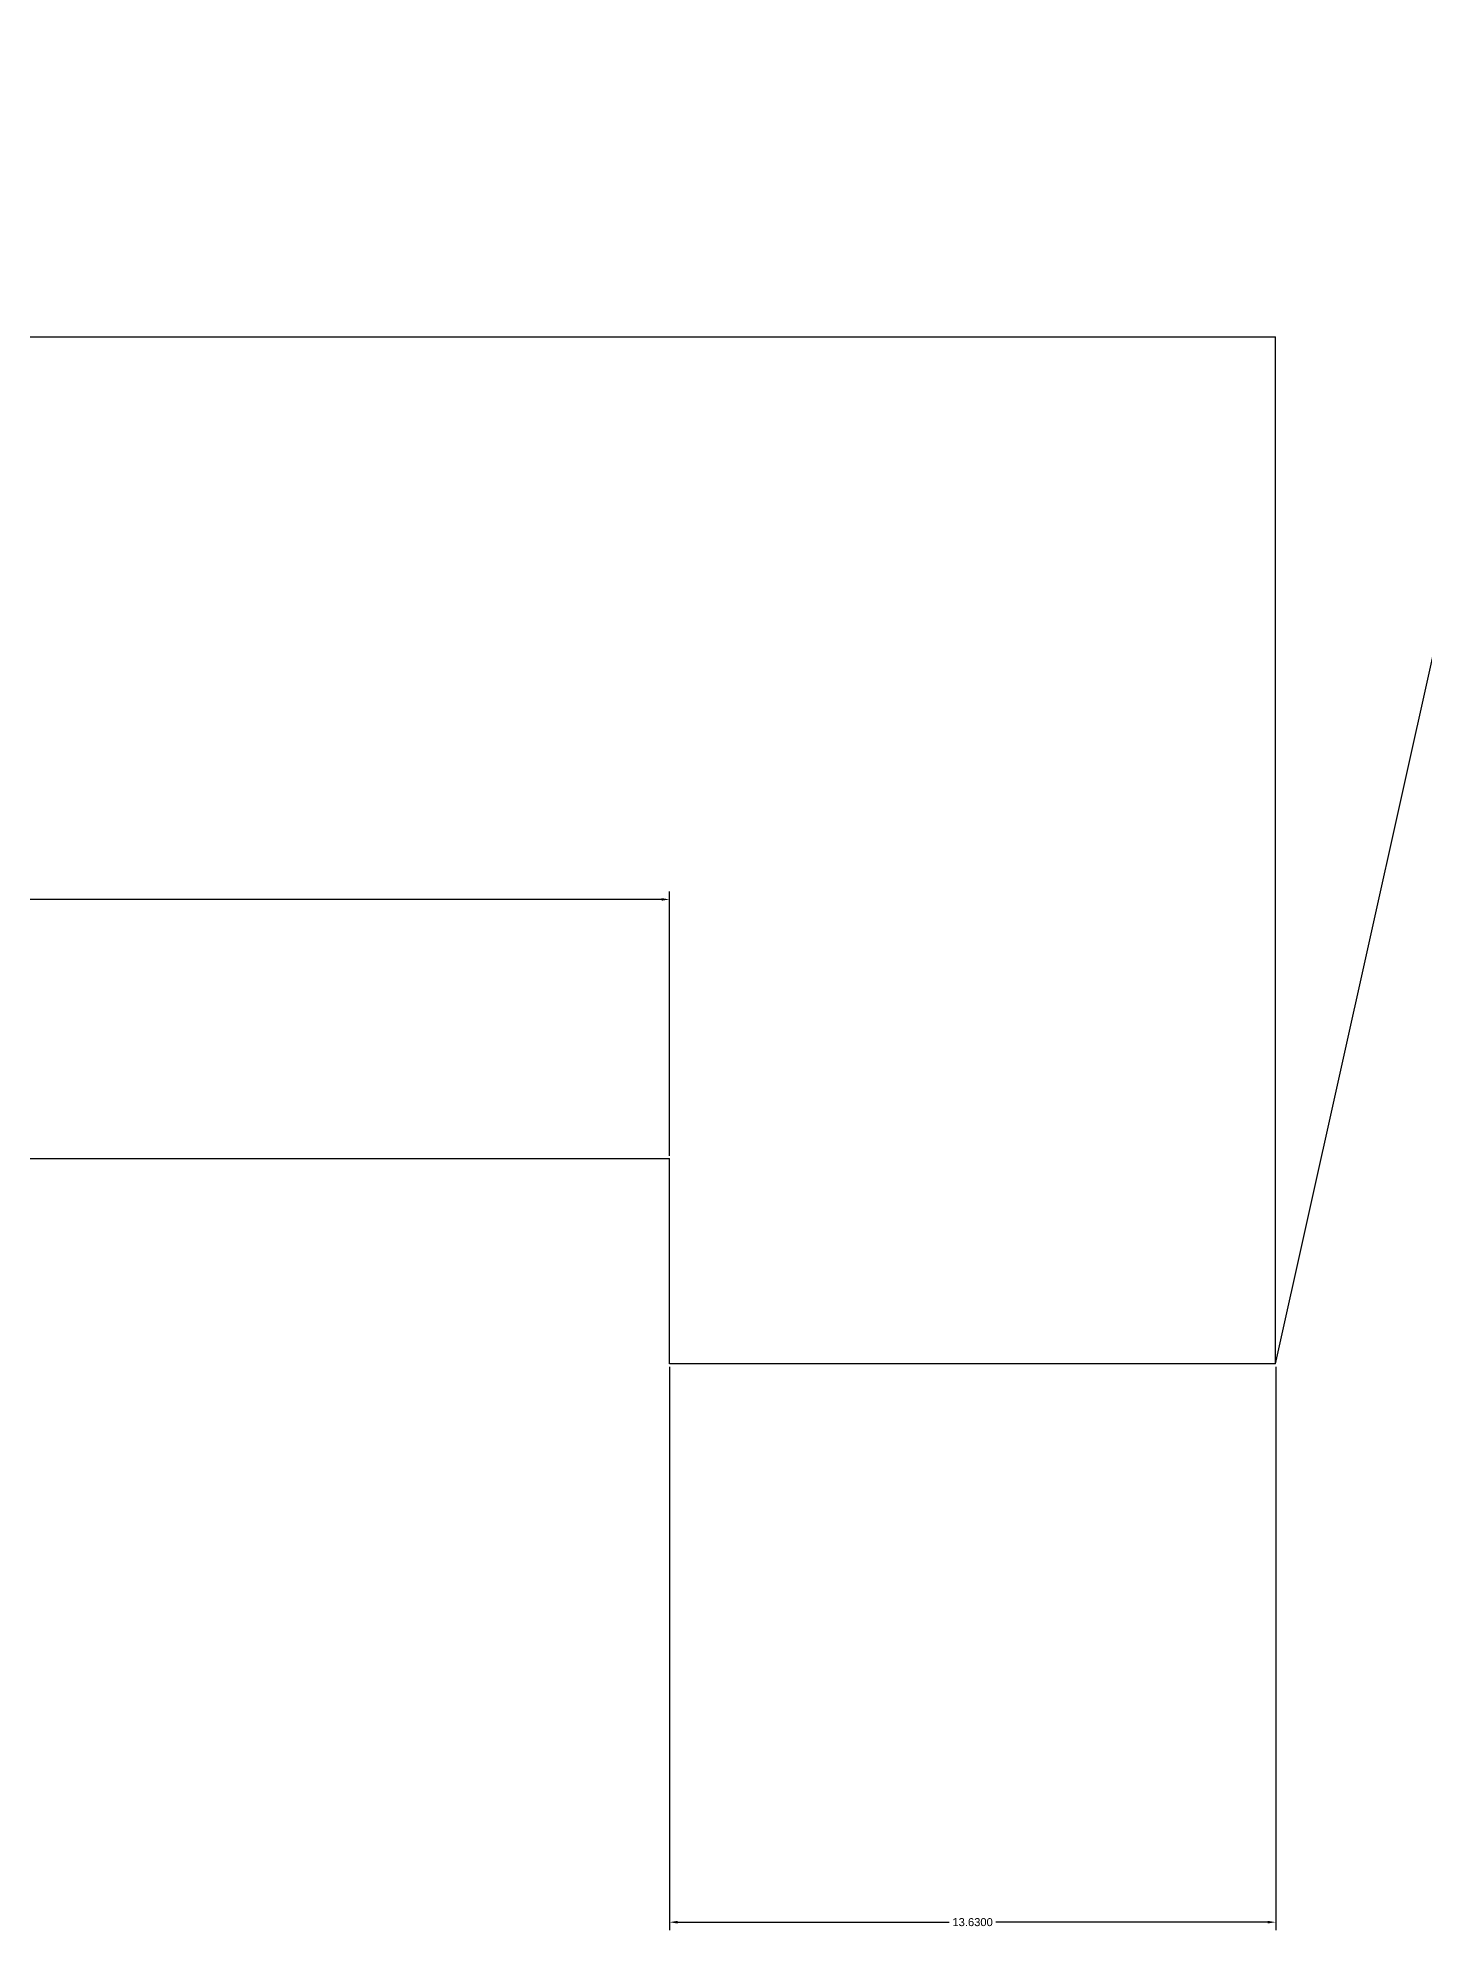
# Model space of a CAD drawing. Header units: inches. Extents: x 81 to 691, y -165 to 120.
# Drawn here: x 553.74 to 584.91, y -58.94 to -16.37 of the extents above; entities that cross this region are included whole.
import ezdxf

# ---------------------------------------------------------------- set-up
doc = ezdxf.new("R2010")
doc.units = ezdxf.units.IN
doc.header["$MEASUREMENT"] = 0
doc.styles.get("Standard").update_dxf_attribs({"font": 'arial.ttf'})
doc.dimstyles.get("Standard").update_dxf_attribs({"dimtxt": 0.18, "dimasz": 0.18, "dimexe": 0.18, "dimexo": 0.0625, "dimgap": 0.09, "dimtad": 0, "dimtih": 1, "dimtoh": 1, "dimdec": 4, "dimzin": 0, "dimdsep": 46, "dimtxsty": 'Standard', "dimcen": 0.09, "dimadec": 0, "dimazin": 0, "dimtfac": 1, "dimtdec": 4, "dimtofl": 0, "dimtmove": 0, "dimatfit": 3, "dimfxl": 1, "dimtolj": 1, "dimtzin": 0, "dimarcsym": 0})

# ---------------------------------------------------------------- blocks, each defined once
blk = doc.blocks.new('*D9')
at = {"color": 0, "lineweight": -2, "transparency": 16777216}
for p, q in [((567.946, -46.264), (567.946, -58.938)), ((581.576, -46.264), (581.576, -58.938)), ((568.126, -58.758), (574.236, -58.758)), ((581.396, -58.758), (575.285, -58.758))]:
    blk.add_line(p, q, dxfattribs=at)
at = {"color": 0, "transparency": 16777216}
for points in [[(568.126, -58.728), (568.126, -58.788), (567.946, -58.758)], [(581.396, -58.728), (581.396, -58.788), (581.576, -58.758)]]:
    blk.add_solid(points, dxfattribs=at)
at = {"layer": 'Defpoints', "color": 0, "transparency": 16777216}
for p in [(567.946, -46.202), (581.576, -46.202), (581.576, -58.758)]:
    blk.add_point(p, dxfattribs=at)
at = {"color": 0, "transparency": 16777216, "insert": (574.761, -58.758), "char_height": 0.18, "attachment_point": 5}
blk.add_mtext('\\A1;13.6300', dxfattribs=at)
blk = doc.blocks.new('*D10')
at = {"color": 0, "lineweight": -2, "transparency": 16777216}
for p, q in [((531.356, -41.519), (531.356, -35.573)), ((531.536, -35.753), (549.118, -35.753)), ((567.766, -35.753), (550.184, -35.753)), ((567.946, -41.519), (567.946, -35.573))]:
    blk.add_line(p, q, dxfattribs=at)
at = {"color": 0, "transparency": 16777216}
for points in [[(531.536, -35.723), (531.536, -35.783), (531.356, -35.753)], [(567.766, -35.723), (567.766, -35.783), (567.946, -35.753)]]:
    blk.add_solid(points, dxfattribs=at)
at = {"layer": 'Defpoints', "color": 0, "transparency": 16777216}
for p in [(567.946, -35.753), (531.356, -41.582), (567.946, -41.582)]:
    blk.add_point(p, dxfattribs=at)
at = {"color": 0, "transparency": 16777216, "insert": (549.651, -35.753), "char_height": 0.18, "attachment_point": 5}
blk.add_mtext('\\A1;36.5900', dxfattribs=at)

msp = doc.modelspace()

# ---------------------------------------------------------------- linework, layer by layer
for p, q in [((581.5757, -46.20175), (594.09931, 10.2119)), ((517.6757, -23.10175), (581.5757, -23.10175)), ((581.5757, -46.20175), (581.5757, -23.10175)), ((531.3557, -41.58175), (567.9457, -41.58175)), ((567.9457, -46.20175), (567.9457, -41.58175)), ((581.5757, -46.20175), (567.9457, -46.20175))]:
    msp.add_line(p, q)

# ---------------------------------------------------------------- dimensions: what is measured, and where the dimension line sits
for base, p1, p2, picture, middle in [((567.9457, -35.75287), (531.3557, -41.58175), (567.9457, -41.58175), '*D10', (549.6507, -35.75287)), ((581.5757, -58.75753), (567.9457, -46.20175), (581.5757, -46.20175), '*D9', (574.7607, -58.75753))]:
    dim = msp.add_linear_dim(base=base, p1=p1, p2=p2, dimstyle='Standard')
    dim.commit()
    dim.dimension.update_dxf_attribs({"geometry": picture, "text_midpoint": middle})

doc.saveas('drawing.dxf')
